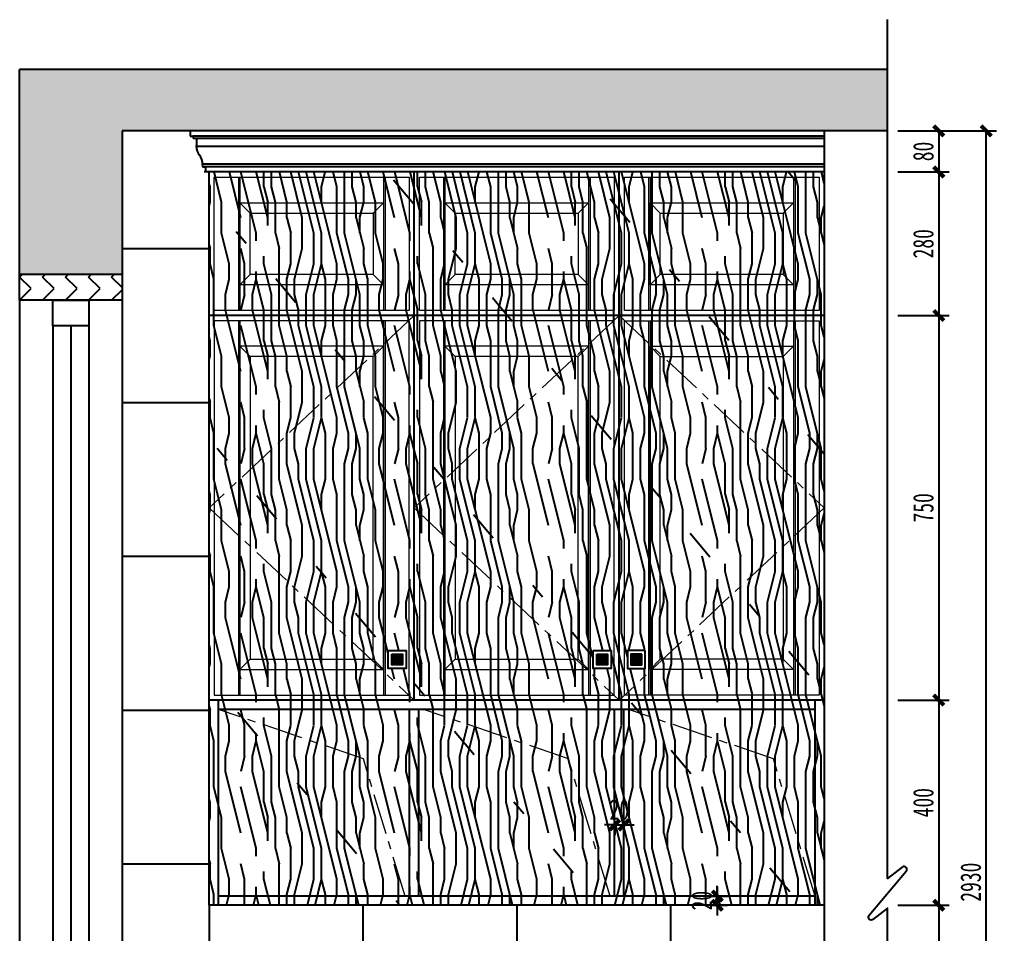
# Model space of a CAD drawing. Header units: millimetres. Extents: x 3104083 to 3173399, y -3165492 to -3044687.
# Drawn here: x 3144655 to 3146561, y -3049415 to -3047631 of the extents above; entities that cross this region are included whole.
import ezdxf

# ---------------------------------------------------------------- set-up
doc = ezdxf.new("R2010")
doc.units = ezdxf.units.MM
doc.header["$LTSCALE"] = 500
doc.header["$MEASUREMENT"] = 0
doc.header["$PDMODE"] = 2
doc.linetypes.add('CENTER', pattern=[50.8, 31.75, -6.35, 6.35, -6.35])
doc.layers.get('0').update_dxf_attribs({"linetype": 'CONTINUOUS'})
doc.layers.get('DEFPOINTS').update_dxf_attribs({"linetype": 'CONTINUOUS'})
for name, color, linetype in [('A-土建墙（含管井、立管）', 6, 'CONTINUOUS'), ('E-楼板、墙体', 6, 'CONTINUOUS'), ('E-立面填充', 250, 'CONTINUOUS'), ('E-立面窗、幕墙', 146, 'CONTINUOUS'), ('E-立面造型线', 3, 'CONTINUOUS'), ('W-尺寸', 5, 'CONTINUOUS'), ('W-索引符号', 2, 'CONTINUOUS'), ('ZB_厨柜', 7, 'CONTINUOUS'), ('柜体', 2, 'CONTINUOUS')]:
    doc.layers.add(name, color=color, linetype=linetype)
doc.layers.add('辅助线', color=252, linetype='CONTINUOUS', lineweight=13)
doc.styles.add('DIM', font='SimSun.ttf', dxfattribs={"width": 0.7})
doc.dimstyles.new('20', dxfattribs={"dimscale": 20, "dimtxt": 2, "dimasz": 1, "dimexe": 1, "dimexo": 1, "dimgap": 0.5, "dimtad": 1, "dimdec": 0, "dimzin": 0, "dimdsep": 46, "dimtxsty": 'DIM', "dimblk": 'ARCHTICK', "dimcen": 0, "dimclrd": 5, "dimclre": 5, "dimclrt": 35, "dimadec": 0, "dimazin": 0, "dimtfac": 0.5, "dimtdec": 0, "dimtix": 1, "dimtmove": 2, "dimatfit": 2, "dimldrblk": 'A', "dimfxl": 0, "dimtolj": 1, "dimtzin": 0, "dimlwd": -1, "dimlwe": -1, "dimarcsym": 0})

# ---------------------------------------------------------------- blocks, each defined once
blk = doc.blocks.new('A$C5B874B48')
at = {"color": 35}
blk.add_lwpolyline([(0, 35), (35, 35), (35, 0), (0, 0)], close=True, dxfattribs=at)
at = {"color": 253}
blk.add_lwpolyline([(7, 28), (28, 28), (28, 7), (7, 7)], close=True, dxfattribs=at)
blk.add_lwpolyline([(7, 28), (28, 28)], dxfattribs=at)
at = {"color": 251}
for points in [[(7, 24.8), (28, 24.8)], [(7, 21.5), (28, 21.5)], [(7, 18.6), (28, 18.6)], [(7, 15.3), (28, 15.3)], [(7, 12), (28, 12)], [(7, 8.9), (28, 8.9)]]:
    blk.add_lwpolyline(points, dxfattribs=at)
blk = doc.blocks.new('X1')
at = {"layer": 'E-立面造型线', "ltscale": 0.15}
for p, q in [((-30, 80), (-30, 70)), ((-30, 70), (-24, 70)), ((-24, 70), (-24, 65)), ((-18, 65), (-24, 65)), ((-18, 65), (-18, 50)), ((-6, 15), (-6, 10)), ((-6, 10), (0, 10)), ((0, 10), (0, 0))]:
    blk.add_line(p, q, dxfattribs=at)
for centre, start, end in [((7, 48.8), 177.2, 220.6493), ((-31, 16.2), 357.2, 40.6493)]:
    blk.add_arc(centre, 25, start, end, dxfattribs=at)
blk = doc.blocks.new('*U1119')
at = {"color": 35}
blk.add_lwpolyline([(85.193, 0), (1.439, 0), (2.549, -1.426, -0.901243), (2.145, -1.814), (-2.145, 1.814, 0.901243), (-2.549, 1.426), (-1.439, 0), (-85.193, 0)], format="xyb", dxfattribs=at)
blk = doc.blocks.new('_ArchTick')
at = {"color": 0, "linetype": 'ByBlock', "const_width": 0.4}
blk.add_lwpolyline([(-0.5, -0.5), (0.5, 0.5)], dxfattribs=at)
blk = doc.blocks.new('*D1120')
at = {"layer": 'DEFPOINTS', "color": 0, "ltscale": 100}
for p in [(3145112.4, -3047848.5), (3145112.4, -3047928.5), (3146448.4, -3047928.5)]:
    blk.add_point(p, dxfattribs=at)
at = {"layer": 'W-尺寸', "color": 5, "ltscale": 100}
for p, q in [((3146368.4, -3047848.5), (3146468.4, -3047848.5)), ((3146448.4, -3047848.5), (3146448.4, -3047928.5)), ((3146368.4, -3047928.5), (3146468.4, -3047928.5))]:
    blk.add_line(p, q, dxfattribs=at)
at = {"layer": 'W-尺寸', "color": 5, "ltscale": 100, "xscale": 20, "yscale": 20, "zscale": 20}
for p, rotation in [((3146448.4, -3047848.5), 90), ((3146448.4, -3047928.5), 270)]:
    blk.add_blockref('_ArchTick', p, dxfattribs=dict(at, rotation=rotation))
at = {"layer": 'W-尺寸', "color": 35, "ltscale": 100, "insert": (3146418.4, -3047888.5), "char_height": 40, "attachment_point": 5, "rotation": 90, "style": 'DIM'}
blk.add_mtext('\\A1;80', dxfattribs=at)
blk = doc.blocks.new('A')
for p, q in [((-1.435, 1.148), (-1.09, 1.437)), ((-1.435, 1.148), (-0.369, 0)), ((-1.09, 1.437), (0, 0)), ((-0.369, 0), (-2.127, 0)), ((-1.435, -1.148), (-0.369, 0)), ((-1.09, -1.437), (0, 0)), ((-1.435, -1.148), (-1.09, -1.437))]:
    blk.add_line(p, q)
for points in [[(-1.435, 1.148), (-1.09, 1.437), (-0.369, 0), (0, 0)], [(-1.435, -1.148), (-1.09, -1.437), (-0.369, 0), (0, 0)]]:
    blk.add_solid(points)
blk = doc.blocks.new('*D1121')
at = {"layer": 'DEFPOINTS', "color": 0, "ltscale": 100}
for p in [(3145112.4, -3047928.5), (3146225.1, -3048208.5), (3146448.4, -3048208.5)]:
    blk.add_point(p, dxfattribs=at)
at = {"layer": 'W-尺寸', "color": 5, "ltscale": 100}
for p, q in [((3146368.4, -3047928.5), (3146468.4, -3047928.5)), ((3146448.4, -3047928.5), (3146448.4, -3048208.5)), ((3146368.4, -3048208.5), (3146468.4, -3048208.5))]:
    blk.add_line(p, q, dxfattribs=at)
at = {"layer": 'W-尺寸', "color": 5, "ltscale": 100, "xscale": 20, "yscale": 20, "zscale": 20}
for p, rotation in [((3146448.4, -3047928.5), 90), ((3146448.4, -3048208.5), 270)]:
    blk.add_blockref('_ArchTick', p, dxfattribs=dict(at, rotation=rotation))
at = {"layer": 'W-尺寸', "color": 35, "ltscale": 100, "insert": (3146418.4, -3048068.5), "char_height": 40, "attachment_point": 5, "rotation": 90, "style": 'DIM'}
blk.add_mtext('\\A1;280', dxfattribs=at)
blk = doc.blocks.new('*D1122')
at = {"layer": 'DEFPOINTS', "color": 0, "ltscale": 100}
for p in [(3146225.1, -3048208.5), (3146225.1, -3048958.5), (3146448.4, -3048958.5)]:
    blk.add_point(p, dxfattribs=at)
at = {"layer": 'W-尺寸', "color": 5, "ltscale": 100}
for p, q in [((3146368.4, -3048208.5), (3146468.4, -3048208.5)), ((3146448.4, -3048208.5), (3146448.4, -3048958.5)), ((3146368.4, -3048958.5), (3146468.4, -3048958.5))]:
    blk.add_line(p, q, dxfattribs=at)
at = {"layer": 'W-尺寸', "color": 5, "ltscale": 100, "xscale": 20, "yscale": 20, "zscale": 20}
for p, rotation in [((3146448.4, -3048208.5), 90), ((3146448.4, -3048958.5), 270)]:
    blk.add_blockref('_ArchTick', p, dxfattribs=dict(at, rotation=rotation))
at = {"layer": 'W-尺寸', "color": 35, "ltscale": 100, "insert": (3146418.4, -3048583.5), "char_height": 40, "attachment_point": 5, "rotation": 90, "style": 'DIM'}
blk.add_mtext('\\A1;750', dxfattribs=at)
blk = doc.blocks.new('*D1123')
at = {"layer": 'DEFPOINTS', "color": 0, "ltscale": 100}
for p in [(3146225.1, -3048958.5), (3146216.4, -3049358.5), (3146448.4, -3049358.5)]:
    blk.add_point(p, dxfattribs=at)
at = {"layer": 'W-尺寸', "color": 5, "ltscale": 100}
for p, q in [((3146368.4, -3048958.5), (3146468.4, -3048958.5)), ((3146448.4, -3048958.5), (3146448.4, -3049358.5)), ((3146368.4, -3049358.5), (3146468.4, -3049358.5))]:
    blk.add_line(p, q, dxfattribs=at)
at = {"layer": 'W-尺寸', "color": 5, "ltscale": 100, "xscale": 20, "yscale": 20, "zscale": 20}
for p, rotation in [((3146448.4, -3048958.5), 90), ((3146448.4, -3049358.5), 270)]:
    blk.add_blockref('_ArchTick', p, dxfattribs=dict(at, rotation=rotation))
at = {"layer": 'W-尺寸', "color": 35, "ltscale": 100, "insert": (3146418.4, -3049158.5), "char_height": 40, "attachment_point": 5, "rotation": 90, "style": 'DIM'}
blk.add_mtext('\\A1;400', dxfattribs=at)
blk = doc.blocks.new('*D1124')
at = {"layer": 'DEFPOINTS', "color": 0, "ltscale": 100}
for p in [(3146216.4, -3049358.5), (3145515.1, -3049878.5), (3146448.4, -3049878.5)]:
    blk.add_point(p, dxfattribs=at)
at = {"layer": 'W-尺寸', "color": 5, "ltscale": 100}
for p, q in [((3146368.4, -3049358.5), (3146468.4, -3049358.5)), ((3146448.4, -3049358.5), (3146448.4, -3049878.5)), ((3146368.4, -3049878.5), (3146468.4, -3049878.5))]:
    blk.add_line(p, q, dxfattribs=at)
at = {"layer": 'W-尺寸', "color": 5, "ltscale": 100, "xscale": 20, "yscale": 20, "zscale": 20}
for p, rotation in [((3146448.4, -3049358.5), 90), ((3146448.4, -3049878.5), 270)]:
    blk.add_blockref('_ArchTick', p, dxfattribs=dict(at, rotation=rotation))
at = {"layer": 'W-尺寸', "color": 35, "ltscale": 100, "insert": (3146418.4, -3049618.5), "char_height": 40, "attachment_point": 5, "rotation": 90, "style": 'DIM'}
blk.add_mtext('\\A1;520', dxfattribs=at)
blk = doc.blocks.new('*D1130')
at = {"layer": 'DEFPOINTS', "color": 0, "ltscale": 100}
for p in [(3146368.4, -3047848.5), (3146540.9, -3047848.5), (3146390.5, -3050778.5)]:
    blk.add_point(p, dxfattribs=at)
at = {"layer": 'W-尺寸', "color": 5, "ltscale": 100}
for p, q in [((3146460.9, -3047848.5), (3146560.9, -3047848.5)), ((3146540.9, -3050778.5), (3146540.9, -3047848.5)), ((3146460.9, -3050778.5), (3146560.9, -3050778.5))]:
    blk.add_line(p, q, dxfattribs=at)
at = {"layer": 'W-尺寸', "color": 5, "ltscale": 100, "xscale": 20, "yscale": 20, "zscale": 20}
for p, rotation in [((3146540.9, -3047848.5), 90), ((3146540.9, -3050778.5), 270)]:
    blk.add_blockref('_ArchTick', p, dxfattribs=dict(at, rotation=rotation))
at = {"layer": 'W-尺寸', "color": 35, "ltscale": 100, "insert": (3146510.9, -3049313.5), "char_height": 40, "attachment_point": 5, "rotation": 90, "style": 'DIM'}
blk.add_mtext('\\A1;2930', dxfattribs=at)
blk = doc.blocks.new('*D1131')
at = {"layer": 'DEFPOINTS', "color": 0, "ltscale": 100}
for p in [(3145816.1, -3049183.4), (3145834.1, -3049183.4), (3145834.1, -3049202)]:
    blk.add_point(p, dxfattribs=at)
at = {"layer": 'W-尺寸', "color": 5, "ltscale": 100}
for p, q in [((3145816.1, -3049202), (3145796.1, -3049202)), ((3145816.1, -3049202), (3145816.1, -3049222)), ((3145816.1, -3049202), (3145834.1, -3049202)), ((3145834.1, -3049202), (3145834.1, -3049222)), ((3145834.1, -3049202), (3145854.1, -3049202))]:
    blk.add_line(p, q, dxfattribs=at)
at = {"layer": 'W-尺寸', "color": 5, "ltscale": 100, "xscale": 20, "yscale": 20, "zscale": 20}
blk.add_blockref('_ArchTick', (3145816.1, -3049202), dxfattribs=at)
at = {"layer": 'W-尺寸', "color": 5, "ltscale": 100, "xscale": 20, "yscale": 20, "zscale": 20, "rotation": 180}
blk.add_blockref('_ArchTick', (3145834.1, -3049202), dxfattribs=at)
at = {"layer": 'W-尺寸', "color": 35, "ltscale": 100, "insert": (3145825.1, -3049172), "char_height": 40, "attachment_point": 5, "style": 'DIM'}
blk.add_mtext('\\A1;20', dxfattribs=at)
blk = doc.blocks.new('*D1132')
at = {"layer": 'DEFPOINTS', "color": 0, "ltscale": 100}
for p in [(3145984.3, -3049340.5), (3145984.3, -3049358.5), (3146016.2, -3049358.5)]:
    blk.add_point(p, dxfattribs=at)
at = {"layer": 'W-尺寸', "color": 5, "ltscale": 100}
for p, q in [((3146016.2, -3049340.5), (3146016.2, -3049320.5)), ((3146004.3, -3049340.5), (3146036.2, -3049340.5)), ((3146016.2, -3049340.5), (3146016.2, -3049358.5)), ((3146004.3, -3049358.5), (3146036.2, -3049358.5)), ((3146016.2, -3049358.5), (3146016.2, -3049378.5))]:
    blk.add_line(p, q, dxfattribs=at)
at = {"layer": 'W-尺寸', "color": 5, "ltscale": 100, "xscale": 20, "yscale": 20, "zscale": 20}
for p, rotation in [((3146016.2, -3049340.5), 270), ((3146016.2, -3049358.5), 90)]:
    blk.add_blockref('_ArchTick', p, dxfattribs=dict(at, rotation=rotation))
at = {"layer": 'W-尺寸', "color": 35, "ltscale": 100, "insert": (3145986.2, -3049349.5), "char_height": 40, "attachment_point": 5, "rotation": 90, "style": 'DIM'}
blk.add_mtext('\\A1;20', dxfattribs=at)

msp = doc.modelspace()

# ---------------------------------------------------------------- hatches: boundary and pattern name
at = {"layer": 'E-立面填充', "ltscale": 0.15}
h = msp.add_hatch(color=256, dxfattribs=at)
h.paths.add_polyline_path([(3144655.036, -3047728.548), (3144755.036, -3047728.548), (3144755.036, -3048128.548), (3144655.036, -3048128.548)])
h.paths.add_polyline_path([(3146348.558, -3047848.548), (3146348.558, -3047728.548), (3144755.036, -3047728.548), (3144755.036, -3048128.548), (3144855.036, -3048128.548), (3144855.036, -3047848.548)])
h = msp.add_hatch(dxfattribs=at)
h.set_pattern_fill('PANEL', color=256, scale=300, angle=90, style=0, pattern_type=2)
h.set_pattern_definition([(130, (3257286.53, -2937677.84), (229.81333, 192.8363), [60, -90, 30, -120]), (90, (3257294.03, -2937467.84), (300, 2e-14), [60, -240]), (90, (3257309.03, -2937497.84), (300, 2e-14), [30, -270]), (90, (3257316.53, -2937662.84), (300, 2e-14), [15, -210, 15, -60]), (90, (3257331.53, -2937557.84), (300, 2e-14), [60, -90, 15, -135]), (90, (3257339.03, -2937632.84), (300, 2e-14), [45, -255]), (90, (3257346.53, -2937557.84), (300, 2e-14), [90, -210]), (90, (3257354.03, -2937647.84), (300, 2e-14), [60, -240]), (90, (3257361.53, -2937527.84), (300, 2e-14), [150, -150]), (90, (3257376.53, -2937617.84), (300, 2e-14), [30, -90, 60, -120]), (90, (3257384.03, -2937407.84), (300, 2e-14), [60, -240]), (90, (3257391.53, -2937467.84), (300, 2e-14), [30, -270]), (90, (3257399.03, -2937527.84), (300, 2e-14), [30, -270]), (90, (3257406.53, -2937677.84), (300, 2e-14), [60, -240]), (90, (3257414.03, -2937527.84), (300, 2e-14), [60, -240]), (90, (3257429.03, -2937527.84), (300, 2e-14), [60, -60, 60, -120]), (90, (3257444.03, -2937587.84), (300, 2e-14), [30, -150, 60, -60]), (90, (3257451.53, -2937527.84), (300, 2e-14), [90, -210]), (90, (3257466.53, -2937527.84), (300, 2e-14), [60, -240]), (90, (3257474.03, -2937647.84), (300, 2e-14), [90, -120, 30, -60]), (90, (3257489.03, -2937647.84), (300, 2e-14), [150, -150]), (90, (3257496.53, -2937467.84), (300, 2e-14), [30, -270]), (90, (3257504.03, -2937557.84), (300, 2e-14), [60, -240]), (90, (3257511.53, -2937617.84), (300, 2e-14), [30, -120, 30, -120]), (90, (3257519.03, -2937647.84), (300, 2e-14), [30, -90, 60, -120]), (90, (3257526.53, -2937587.84), (300, 2e-14), [30, -150, 30, -90]), (90, (3257534.03, -2937527.84), (300, 2e-14), [90, -210]), (90, (3257549.03, -2937647.84), (300, 2e-14), [60, -240]), (90, (3257556.53, -2937497.84), (300, 2e-14), [30, -270]), (90, (3257564.03, -2937437.84), (300, 2e-14), [30, -270]), (75.963757, (3257309.03, -2937467.84), (-1e-08, 300), [30.9, -1206.03166]), (75.963757, (3257376.53, -2937437.84), (-1e-08, 300), [30.9, -1206.03166]), (75.963757, (3257556.53, -2937467.84), (-1e-08, 300), [30.9, -1206.03166]), (75.963757, (3257444.03, -2937557.84), (-1e-08, 300), [30.9, -1206.03166]), (75.963757, (3257489.03, -2937497.84), (-1e-08, 300), [30.9, -1206.03166]), (75.963757, (3257466.53, -2937467.84), (-1e-08, 300), [30.9, -1206.03166]), (75.963757, (3257519.03, -2937617.84), (-1e-08, 300), [30.9, -1206.03166]), (75.963757, (3257504.03, -2937497.84), (-1e-08, 300), [30.9, -1206.03166]), (75.963757, (3257391.53, -2937437.84), (-1e-08, 300), [61.8, -1175.13166]), (75.963757, (3257414.03, -2937467.84), (-1e-08, 300), [61.8, -1175.13166]), (75.963757, (3257429.03, -2937467.84), (-1e-08, 300), [61.8, -1175.13166]), (284.036243, (3257331.53, -2937557.84), (-1e-08, -300), [30.9, -61.8, 30.9, -1113.33166]), (284.036243, (3257376.53, -2937617.84), (-1e-08, -300), [30.9, -1206.03166]), (284.036243, (3257511.53, -2937617.84), (-1e-08, -300), [61.8, -1175.13166]), (255.963757, (3257294.03, -2937467.84), (1e-08, -300), [30.9, -1206.03166]), (104.036243, (3257294.03, -2937407.84), (1e-08, 300), [30.9, -1206.03166]), (104.036243, (3257399.03, -2937497.84), (1e-08, 300), [30.9, -1206.03166]), (104.036243, (3257451.53, -2937437.84), (1e-08, 300), [30.9, -1206.03166]), (104.036243, (3257474.03, -2937557.84), (1e-08, 300), [30.9, -1206.03166]), (104.036243, (3257511.53, -2937587.84), (1e-08, 300), [30.9, -1206.03166]), (104.036243, (3257526.53, -2937557.84), (1e-08, 300), [30.9, -1206.03166]), (104.036243, (3257474.03, -2937557.84), (1e-08, 300), [30.9, -1206.03166]), (104.036243, (3257519.03, -2937467.84), (1e-08, 300), [123.6, -1113.33166]), (104.036243, (3257316.53, -2937647.84), (1e-08, 300), [123.6, -1113.33166]), (104.036243, (3257339.03, -2937617.84), (1e-08, 300), [123.6, -1113.33166]), (104.036243, (3257354.03, -2937587.84), (1e-08, 300), [30.9, -61.8, 61.8, -1082.43166]), (104.036243, (3257376.53, -2937587.84), (1e-08, 300), [61.8, -61.8, 61.8, -1051.53166]), (104.036243, (3257406.53, -2937617.84), (1e-08, 300), [123.6, -1113.33166]), (104.036243, (3257429.03, -2937647.84), (1e-08, 300), [123.6, -1113.33166]), (104.036243, (3257444.03, -2937647.84), (1e-08, 300), [123.6, -1113.33166]), (104.036243, (3257534.03, -2937437.84), (1e-08, 300), [30.9, -1206.03166]), (104.03623, (3257564.03, -2937407.84), (5.8e-05, 300), [61.8, -1175.13166]), (104.03623, (3257549.03, -2937587.84), (5.8e-05, 300), [61.8, -1175.13166]), (104.03624, (3257286.53, -2937617.84), (5e-06, 300), [123.6, -1113.33166]), (104.03624, (3257496.53, -2937437.84), (5e-06, 300), [92.7, -1144.23166]), (104.03624, (3257474.03, -2937407.84), (5e-06, 300), [185.4, -1051.53166])])
h.paths.add_polyline_path([(3146225.058, -3047928.548), (3145025.058, -3047928.548), (3145025.058, -3049358.548), (3146225.058, -3049358.548)])
h.paths.add_polyline_path([(3145374.29, -3048861.732), (3145409.29, -3048861.732), (3145409.29, -3048896.732), (3145374.29, -3048896.732)], flags=16)
h.paths.add_polyline_path([(3145381.29, -3048868.732), (3145402.29, -3048868.732), (3145402.29, -3048889.732), (3145381.29, -3048889.732)], flags=0)
edge = h.paths.add_edge_path(flags=0)
edge.add_line((3145381.29, -3048868.732), (3145402.29, -3048868.732))
edge = h.paths.add_edge_path(flags=0)
edge.add_line((3145381.29, -3048871.957), (3145402.29, -3048871.957))
edge = h.paths.add_edge_path(flags=0)
edge.add_line((3145381.29, -3048875.264), (3145402.29, -3048875.264))
edge = h.paths.add_edge_path(flags=0)
edge.add_line((3145381.29, -3048878.158), (3145402.29, -3048878.158))
edge = h.paths.add_edge_path(flags=0)
edge.add_line((3145381.29, -3048881.383), (3145402.29, -3048881.383))
edge = h.paths.add_edge_path(flags=0)
edge.add_line((3145381.29, -3048884.69), (3145402.29, -3048884.69))
edge = h.paths.add_edge_path(flags=0)
edge.add_line((3145381.29, -3048887.832), (3145402.29, -3048887.832))
h.paths.add_polyline_path([(3145774.29, -3048861.732), (3145809.29, -3048861.732), (3145809.29, -3048896.732), (3145774.29, -3048896.732)], flags=16)
h.paths.add_polyline_path([(3145781.29, -3048868.732), (3145802.29, -3048868.732), (3145802.29, -3048889.732), (3145781.29, -3048889.732)], flags=0)
edge = h.paths.add_edge_path(flags=0)
edge.add_line((3145781.29, -3048868.732), (3145802.29, -3048868.732))
edge = h.paths.add_edge_path(flags=0)
edge.add_line((3145781.29, -3048871.957), (3145802.29, -3048871.957))
edge = h.paths.add_edge_path(flags=0)
edge.add_line((3145781.29, -3048875.264), (3145802.29, -3048875.264))
edge = h.paths.add_edge_path(flags=0)
edge.add_line((3145781.29, -3048878.158), (3145802.29, -3048878.158))
edge = h.paths.add_edge_path(flags=0)
edge.add_line((3145781.29, -3048881.383), (3145802.29, -3048881.383))
edge = h.paths.add_edge_path(flags=0)
edge.add_line((3145781.29, -3048884.69), (3145802.29, -3048884.69))
edge = h.paths.add_edge_path(flags=0)
edge.add_line((3145781.29, -3048887.832), (3145802.29, -3048887.832))
h.paths.add_polyline_path([(3145875.826, -3048861.732), (3145840.826, -3048861.732), (3145840.826, -3048896.732), (3145875.826, -3048896.732)], flags=16)
h.paths.add_polyline_path([(3145868.826, -3048868.732), (3145847.826, -3048868.732), (3145847.826, -3048889.732), (3145868.826, -3048889.732)], flags=0)
edge = h.paths.add_edge_path(flags=0)
edge.add_line((3145868.826, -3048868.732), (3145847.826, -3048868.732))
edge = h.paths.add_edge_path(flags=0)
edge.add_line((3145868.826, -3048871.957), (3145847.826, -3048871.957))
edge = h.paths.add_edge_path(flags=0)
edge.add_line((3145868.826, -3048875.264), (3145847.826, -3048875.264))
edge = h.paths.add_edge_path(flags=0)
edge.add_line((3145868.826, -3048878.158), (3145847.826, -3048878.158))
edge = h.paths.add_edge_path(flags=0)
edge.add_line((3145868.826, -3048881.383), (3145847.826, -3048881.383))
edge = h.paths.add_edge_path(flags=0)
edge.add_line((3145868.826, -3048884.69), (3145847.826, -3048884.69))
edge = h.paths.add_edge_path(flags=0)
edge.add_line((3145868.826, -3048887.832), (3145847.826, -3048887.832))
h = msp.add_hatch(dxfattribs=at)
h.set_pattern_fill('ZIGZAG', color=256, scale=10, angle=45, style=0)
h.set_pattern_definition([(45, (3144655.036, -3048178.548), (4e-15, 44.9013), [31.75, -31.75]), (135, (3144677.486, -3048156.097), (-44.9013, 4e-15), [31.75, -31.75])])
h.paths.add_polyline_path([(3144655.036, -3048128.548), (3144655.036, -3048178.548), (3144755.036, -3048178.548), (3144755.036, -3048128.548)])
h.paths.add_polyline_path([(3144755.036, -3048128.548), (3144755.036, -3048178.548), (3144855.036, -3048178.548), (3144855.036, -3048128.548)])

# ---------------------------------------------------------------- linework, layer by layer
at = {"layer": 'A-土建墙（含管井、立管）', "color": 6}
for p, q in [((3146348.558, -3047728.548), (3144655.036, -3047728.548)), ((3144655.036, -3048178.548), (3144655.036, -3047728.548)), ((3146348.558, -3047848.548), (3144855.036, -3047848.548)), ((3144855.036, -3047848.548), (3144855.036, -3048178.548))]:
    msp.add_line(p, q, dxfattribs=at)
at = {"layer": 'E-楼板、墙体'}
for p, q in [((3144855.036, -3048128.548), (3144655.036, -3048128.548)), ((3144855.036, -3048178.548), (3144655.036, -3048178.548))]:
    msp.add_line(p, q, dxfattribs=at)
at = {"layer": 'E-立面窗、幕墙'}
for p, q in [((3144655.036, -3048178.548), (3144655.036, -3050478.548)), ((3144855.036, -3048178.548), (3144855.036, -3050458.548)), ((3144720.036, -3048228.548), (3144720.036, -3050428.548)), ((3144755.036, -3048228.548), (3144755.036, -3050428.548)), ((3144790.036, -3048228.548), (3144790.036, -3050428.548))]:
    msp.add_line(p, q, dxfattribs=at)
msp.add_lwpolyline([(3144790.036, -3048228.548), (3144720.036, -3048228.548), (3144720.036, -3048178.548), (3144790.036, -3048178.548)], close=True, dxfattribs=at)
at = {"layer": 'E-立面造型线', "ltscale": 0.15}
for p, q in [((3146225.058, -3047848.548), (3146225.058, -3050658.548)), ((3146225.058, -3047928.548), (3145015.058, -3047928.548)), ((3145025.058, -3047928.548), (3145015.058, -3047928.548)), ((3145025.058, -3048208.548), (3145025.058, -3047928.548)), ((3145025.058, -3049358.548), (3145025.058, -3048208.548)), ((3146225.058, -3048208.548), (3145025.058, -3048208.548)), ((3146225.058, -3048958.548), (3145025.058, -3048958.548)), ((3146225.058, -3049358.548), (3145025.058, -3049358.548))]:
    msp.add_line(p, q, dxfattribs=at)
at = {"layer": 'E-立面造型线', "color": 251}
for p, q in [((3145025.058, -3048078.548), (3144855.036, -3048078.548)), ((3145025.058, -3048378.548), (3144855.036, -3048378.548)), ((3145025.058, -3048678.548), (3144855.036, -3048678.548)), ((3145025.058, -3048978.548), (3144855.036, -3048978.548)), ((3145025.058, -3049278.548), (3144855.036, -3049278.548)), ((3145025.058, -3049358.548), (3145025.058, -3050778.548)), ((3145325.058, -3049358.548), (3145325.058, -3049878.548)), ((3145625.058, -3049358.548), (3145625.058, -3050778.548)), ((3145925.058, -3049358.548), (3145925.058, -3050778.548))]:
    msp.add_line(p, q, dxfattribs=at)
at = {"layer": '柜体', "color": 8}
for p, q in [((3146225.058, -3047858.548), (3144993.058, -3047858.548)), ((3146225.058, -3047863.548), (3144998.058, -3047863.548)), ((3146225.058, -3047878.548), (3144998.058, -3047878.548)), ((3146225.058, -3047913.548), (3145010.058, -3047913.548)), ((3146225.058, -3047918.548), (3145015.058, -3047918.548))]:
    msp.add_line(p, q, dxfattribs=at)
at = {"layer": '柜体'}
for p, q in [((3145425.058, -3048958.548), (3145425.058, -3047928.548)), ((3145825.058, -3048958.548), (3145825.058, -3047928.548)), ((3145043.058, -3049358.548), (3145043.058, -3048958.548)), ((3146207.058, -3049358.548), (3146207.058, -3048958.548)), ((3146207.058, -3048976.548), (3145043.058, -3048976.548)), ((3145416.058, -3049340.548), (3145416.058, -3048976.548)), ((3145434.058, -3049340.548), (3145434.058, -3048976.548)), ((3145816.058, -3049340.548), (3145816.058, -3048976.548)), ((3145834.058, -3049340.548), (3145834.058, -3048976.548)), ((3146207.058, -3049340.548), (3145043.058, -3049340.548))]:
    msp.add_line(p, q, dxfattribs=at)
at = {"layer": '辅助线', "color": 250}
for p, q in [((3145082.058, -3047938.548), (3145082.058, -3048198.548)), ((3145368.058, -3047938.548), (3145368.058, -3048198.548)), ((3145482.058, -3047938.548), (3145482.058, -3048198.548)), ((3145768.058, -3047938.548), (3145768.058, -3048198.548)), ((3145882.058, -3047938.548), (3145882.058, -3048198.548)), ((3146168.058, -3047938.548), (3146168.058, -3048198.548)), ((3145082.058, -3048218.548), (3145082.058, -3048948.548)), ((3145368.058, -3048218.548), (3145368.058, -3048948.548)), ((3145482.058, -3048218.548), (3145482.058, -3048948.548)), ((3145768.058, -3048218.548), (3145768.058, -3048948.548)), ((3145882.058, -3048218.548), (3145882.058, -3048948.548)), ((3146168.058, -3048218.548), (3146168.058, -3048948.548))]:
    msp.add_line(p, q, dxfattribs=at)
at = {"layer": '辅助线', "color": 252}
for p, q in [((3145085.058, -3047938.548), (3145085.058, -3048198.548)), ((3145365.058, -3047938.548), (3145365.058, -3048198.548)), ((3145485.058, -3047938.548), (3145485.058, -3048198.548)), ((3145765.058, -3047938.548), (3145765.058, -3048198.548)), ((3145885.058, -3047938.548), (3145885.058, -3048198.548)), ((3146165.058, -3047938.548), (3146165.058, -3048198.548)), ((3145105.058, -3048008.548), (3145085.058, -3047988.548)), ((3145345.058, -3048008.548), (3145365.058, -3047988.548)), ((3145505.058, -3048008.548), (3145485.058, -3047988.548)), ((3145745.058, -3048008.548), (3145765.058, -3047988.548)), ((3145905.058, -3048008.548), (3145885.058, -3047988.548)), ((3146145.058, -3048008.548), (3146165.058, -3047988.548)), ((3145105.058, -3048128.548), (3145085.058, -3048148.548)), ((3145345.058, -3048128.548), (3145365.058, -3048148.548)), ((3145505.058, -3048128.548), (3145485.058, -3048148.548)), ((3145745.058, -3048128.548), (3145765.058, -3048148.548)), ((3145905.058, -3048128.548), (3145885.058, -3048148.548)), ((3146145.058, -3048128.548), (3146165.058, -3048148.548)), ((3145085.058, -3048218.548), (3145085.058, -3048948.548)), ((3145365.058, -3048218.548), (3145365.058, -3048948.548)), ((3145485.058, -3048218.548), (3145485.058, -3048948.548)), ((3145765.058, -3048218.548), (3145765.058, -3048948.548)), ((3145885.058, -3048218.548), (3145885.058, -3048948.548)), ((3146165.058, -3048218.548), (3146165.058, -3048948.548)), ((3145105.058, -3048288.548), (3145085.058, -3048268.548)), ((3145345.058, -3048288.548), (3145365.058, -3048268.548)), ((3145505.058, -3048288.548), (3145485.058, -3048268.548)), ((3145745.058, -3048288.548), (3145765.058, -3048268.548)), ((3145905.058, -3048288.548), (3145885.058, -3048268.548)), ((3146145.058, -3048288.548), (3146165.058, -3048268.548)), ((3145105.058, -3048878.548), (3145085.058, -3048898.548)), ((3145345.058, -3048878.548), (3145365.058, -3048898.548)), ((3145505.058, -3048878.548), (3145485.058, -3048898.548)), ((3145745.058, -3048878.548), (3145765.058, -3048898.548)), ((3145905.058, -3048878.548), (3145885.058, -3048898.548)), ((3146145.058, -3048878.548), (3146165.058, -3048898.548))]:
    msp.add_line(p, q, dxfattribs=at)
at = {"layer": '辅助线', "color": 136, "linetype": 'CENTER', "ltscale": 0.005}
for p, q in [((3145425.058, -3048208.548), (3145025.058, -3048583.548)), ((3145825.058, -3048208.548), (3145425.058, -3048583.548)), ((3145825.058, -3048208.548), (3146225.058, -3048583.548)), ((3145025.058, -3048583.548), (3145425.058, -3048958.548)), ((3145425.058, -3048583.548), (3145825.058, -3048958.548)), ((3146225.058, -3048583.548), (3145825.058, -3048958.548)), ((3145325.784, -3049072.85), (3145043.058, -3048976.548)), ((3145725.784, -3049072.85), (3145443.058, -3048976.548)), ((3146125.784, -3049072.85), (3145843.058, -3048976.548)), ((3145407.058, -3049340.548), (3145325.784, -3049072.85)), ((3145807.058, -3049340.548), (3145725.784, -3049072.85)), ((3146207.058, -3049340.548), (3146125.784, -3049072.85))]:
    msp.add_line(p, q, dxfattribs=at)
at = {"layer": '辅助线'}
for points in [[(3145415.058, -3048198.548), (3145035.058, -3048198.548), (3145035.058, -3047938.548), (3145415.058, -3047938.548)], [(3145815.058, -3048198.548), (3145435.058, -3048198.548), (3145435.058, -3047938.548), (3145815.058, -3047938.548)], [(3146215.058, -3048198.548), (3145835.058, -3048198.548), (3145835.058, -3047938.548), (3146215.058, -3047938.548)], [(3145035.058, -3048948.548), (3145415.058, -3048948.548), (3145415.058, -3048218.548), (3145035.058, -3048218.548)], [(3145435.058, -3048948.548), (3145815.058, -3048948.548), (3145815.058, -3048218.548), (3145435.058, -3048218.548)], [(3146215.058, -3048948.548), (3145835.058, -3048948.548), (3145835.058, -3048218.548), (3146215.058, -3048218.548)]]:
    msp.add_lwpolyline(points, close=True, dxfattribs=at)
at = {"layer": '辅助线', "color": 252}
for points in [[(3145365.058, -3048148.548), (3145085.058, -3048148.548), (3145085.058, -3047988.548), (3145365.058, -3047988.548)], [(3145765.058, -3048148.548), (3145485.058, -3048148.548), (3145485.058, -3047988.548), (3145765.058, -3047988.548)], [(3146165.058, -3048148.548), (3145885.058, -3048148.548), (3145885.058, -3047988.548), (3146165.058, -3047988.548)], [(3145345.058, -3048128.548), (3145105.058, -3048128.548), (3145105.058, -3048008.548), (3145345.058, -3048008.548)], [(3145745.058, -3048128.548), (3145505.058, -3048128.548), (3145505.058, -3048008.548), (3145745.058, -3048008.548)], [(3146145.058, -3048128.548), (3145905.058, -3048128.548), (3145905.058, -3048008.548), (3146145.058, -3048008.548)], [(3145085.058, -3048898.548), (3145365.058, -3048898.548), (3145365.058, -3048268.548), (3145085.058, -3048268.548)], [(3145485.058, -3048898.548), (3145765.058, -3048898.548), (3145765.058, -3048268.548), (3145485.058, -3048268.548)], [(3146165.058, -3048898.548), (3145885.058, -3048898.548), (3145885.058, -3048268.548), (3146165.058, -3048268.548)], [(3145105.058, -3048878.548), (3145345.058, -3048878.548), (3145345.058, -3048288.548), (3145105.058, -3048288.548)], [(3145505.058, -3048878.548), (3145745.058, -3048878.548), (3145745.058, -3048288.548), (3145505.058, -3048288.548)], [(3146145.058, -3048878.548), (3145905.058, -3048878.548), (3145905.058, -3048288.548), (3146145.058, -3048288.548)]]:
    msp.add_lwpolyline(points, close=True, dxfattribs=at)

# ---------------------------------------------------------------- block references
at = {"layer": 'E-立面造型线'}
msp.add_blockref('X1', (3145018.058, -3047928.548), dxfattribs=at)
at = {"layer": 'W-索引符号', "color": 1, "xscale": 20, "yscale": 20, "zscale": 20, "rotation": 270}
msp.add_blockref('*U1119', (3146348.558, -3049335.133), dxfattribs=at)
at = {"layer": 'ZB_厨柜', "color": 3}
for p in [(3145374.29, -3048896.732), (3145774.29, -3048896.732)]:
    msp.add_blockref('A$C5B874B48', p, dxfattribs=at)
at = {"layer": 'ZB_厨柜', "color": 3, "xscale": -1}
msp.add_blockref('A$C5B874B48', (3145875.826, -3048896.732), dxfattribs=at)

# ---------------------------------------------------------------- dimensions: what is measured, and where the dimension line sits
at = {"layer": 'W-尺寸', "color": 251, "ltscale": 100}
for base, p1, p2, picture, middle in [((3146448.367, -3047928.548), (3145112.388, -3047848.548), (3145112.388, -3047928.548), '*D1120', (3146418.367, -3047888.548)), ((3146540.909, -3047848.548), (3146390.456, -3050778.548), (3146368.367, -3047848.548), '*D1130', (3146510.909, -3049313.548)), ((3146448.367, -3048208.548), (3145112.388, -3047928.548), (3146225.058, -3048208.548), '*D1121', (3146418.367, -3048068.548)), ((3146448.367, -3048958.548), (3146225.058, -3048208.548), (3146225.058, -3048958.548), '*D1122', (3146418.367, -3048583.548)), ((3146448.367, -3049358.548), (3146225.058, -3048958.548), (3146216.382, -3049358.548), '*D1123', (3146418.367, -3049158.548)), ((3146448.367, -3049878.548), (3146216.382, -3049358.548), (3145515.058, -3049878.548), '*D1124', (3146418.367, -3049618.548))]:
    dim = msp.add_linear_dim(base=base, p1=p1, p2=p2, angle=90, dimstyle='20', dxfattribs=at)
    dim.commit()
    dim.dimension.update_dxf_attribs({"geometry": picture, "text_midpoint": middle})
dim = msp.add_linear_dim(base=(3145834.058, -3049202.017), p1=(3145816.058, -3049183.433), p2=(3145834.058, -3049183.433), text='20', dimstyle='20', dxfattribs=at)
dim.commit()
dim.dimension.update_dxf_attribs({"geometry": '*D1131', "text_midpoint": (3145825.058, -3049172.017)})
dim = msp.add_linear_dim(base=(3146016.18, -3049358.548), p1=(3145984.301, -3049340.548), p2=(3145984.301, -3049358.548), angle=90, text='20', dimstyle='20', dxfattribs=at)
dim.commit()
dim.dimension.update_dxf_attribs({"geometry": '*D1132', "text_midpoint": (3145986.18, -3049349.548)})

doc.saveas('drawing.dxf')
